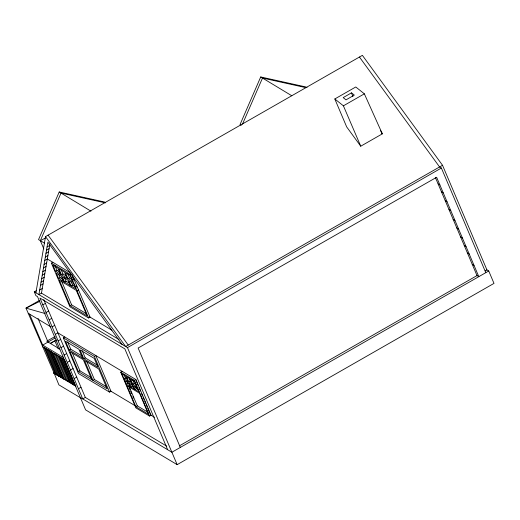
<?xml version="1.0" encoding="UTF-8"?>
<svg xmlns="http://www.w3.org/2000/svg" width="520" height="520" viewBox="0 0 520 520"><rect width="100%" height="100%" fill="white"/><g stroke="black" fill="none" stroke-linecap="round" stroke-linejoin="round"><path stroke-width="0.78" d="M35.913 292.832L45.526 236.613L362.382 55.348L442.52 165.269L486.935 269.906L485.173 270.92M122.005 344.344L47.879 242.151L38.903 294.619L41.477 293.144L49.907 243.861M105.534 202.677L104.331 201.955L59.215 191.978L38.538 239.597L44.505 243.165M43.83 248.892L40.339 240.675L61.016 193.056L105.346 202.858M307.021 87.666L305.825 86.944L260.702 76.966L240.025 124.585L241.228 125.307M242.476 124.176L262.502 78.046L306.039 87.672M47.053 246.974L49.627 245.499M46.508 250.159L49.082 248.69M45.968 253.305L48.542 251.83M45.325 257.062L47.898 255.587M44.746 260.455L47.32 258.98L70.155 272.642M44.057 264.492L46.631 263.022M334.809 98.963L355.765 86.977L364.357 93.834L382.343 133.848L360.744 146.204L346.671 126.9L334.809 98.963L343.408 105.82L360.744 146.204M71.844 274.19L90.07 317.128L88.602 317.967L69.914 306.787L51.383 263.133L52.858 262.294M43.459 267.956L46.033 266.487M351.507 92.846L343.181 97.611L345.995 99.859L354.322 95.095L351.507 92.846L352.892 96.609M42.835 271.635L45.409 270.159M42.237 275.132L44.805 273.663M343.408 105.82L364.357 93.834M41.607 278.785L44.181 277.316M60.457 274.235L57.857 268.112L52.968 265.187L55.562 271.31L57.038 270.465L60.093 272.292M41.035 282.159L43.609 280.683M40.482 285.37L43.056 283.901M66.684 276.237L62.946 274.001L61.477 274.846L58.877 268.73L64.486 272.084L67.08 278.2M486.408 269.594L488.735 270.985L494 283.387L177.151 464.653L85.592 409.864L37.512 296.608L35.893 295.633L34.288 291.856L36.4 290.647M63.498 281.405L61.25 276.101L56.361 273.175L58.611 278.48L60.08 277.641L63.135 279.468M39.689 289.991L42.263 288.522M51.383 263.133L70.07 274.313L71.045 273.754M72.832 279.916L69.524 277.94L68.055 278.779L65.455 272.662L70.09 275.438L72.689 281.554L55.562 271.31M69.732 283.413L65.995 281.177L64.519 282.016L62.27 276.718L67.88 280.072L70.129 285.37M75.218 286.695L72.566 285.11L71.097 285.954L68.848 280.651L73.483 283.426L75.732 288.724L58.611 278.48M42.829 304.876L45.402 303.401M78.552 289.998L77.084 290.836L59.352 280.228L70.168 305.702L87.106 315.842L76.291 290.361M46.066 312.5L48.639 311.025M70.168 305.702L71.636 304.856L86.541 313.781M49.179 319.833L51.753 318.364M52.15 326.833L54.724 325.358M55.341 334.353L57.915 332.878L135.902 379.548L151.053 415.24L149.584 416.078L135.863 407.869L120.718 372.177L122.187 371.339M46.709 341.237L55.114 336.434M29.536 314.093L42.705 345.104L55.061 338.039M39.39 300.463L26 308.12L54.028 372.925L55.289 373.678L44.005 347.094M50.668 343.161L54.834 340.782L58.279 348.901M50.395 343.46L56.706 339.853M63.31 337.831L94.367 356.415L95.836 355.57L110.987 391.261L109.519 392.106L78.462 373.522L63.31 337.831L64.779 336.986M58.123 340.899L60.691 339.424M60.983 347.64L63.557 346.171M82.609 358.046L78.845 349.187L65.507 341.204L69.27 350.064L70.74 349.226L82.745 356.408M64.123 355.043L66.697 353.574M67.243 362.382L69.817 360.913M54.048 372.931L58.877 384.852L80.912 398.034M97.448 365.209L85.241 357.903L83.772 358.748L80.008 349.882L94.25 358.404L98.013 367.263L69.27 350.064M70.493 370.045L73.067 368.57M52.072 352.359L63.544 378.833M91.773 379.652L83.31 359.71L69.973 351.735L78.436 371.67L79.905 370.825L91.247 377.611M63.355 378.937L64.805 379.587M442.52 165.269L125.665 346.541L45.526 236.613M67.288 381.017L56.004 354.432L54.743 353.678L66.027 380.263L67.288 381.017L68.672 380.224M34.288 291.856L127.472 347.62L441.382 168.031L485.797 272.668M74.126 378.599L76.7 377.13M71.039 383.318L59.683 356.779L60.944 357.532L72.3 384.072M75.699 386.139L64.415 359.554M106.62 386.809L94.413 379.509L92.944 380.348L84.481 360.412L98.716 368.934L107.178 388.869L78.436 371.67M78.436 388.759L81.01 387.283M166.751 446.166L85.319 397.443L82.745 398.912L39.936 298.058L124.846 348.868L167.655 449.722M127.94 381.29L125.775 376.207L121.81 373.828L123.968 378.918L125.437 378.079L127.426 379.262M131.521 381.713L130.215 380.933L128.745 381.778L126.588 376.688L129.844 378.638L132.002 383.728M130.162 386.542L128.661 383L124.696 380.627L126.198 384.169L127.666 383.325L129.649 384.514M120.718 372.177L134.433 380.387L135.902 379.548M136.234 384.534L134.225 383.338L132.756 384.176L130.598 379.087L134.609 381.485L136.767 386.575L123.968 378.918M133.744 386.965L132.444 386.185L130.975 387.023L129.474 383.487L132.73 385.437L134.232 388.973M138.457 389.786L136.454 388.583L134.986 389.428L133.484 385.885L137.495 388.284L138.996 391.826L126.198 384.169M135.857 406.725L148.473 414.278L139.542 393.231L126.926 385.684L135.857 406.725L137.332 405.886L147.953 412.243M179.225 445.946L477.016 275.581L478.816 276.659L436.631 177.275L138.131 348.036L180.323 447.428M488.735 270.985L171.886 452.25L80.327 397.469M40.339 240.675L45.318 238.076M39.839 301.308L26 308.12L45.253 313.573M58.916 375.979L47.632 349.394L48.893 350.149L60.177 376.734L53.866 373.035L75.9 386.23M60.177 376.734L53.866 373.035L62.491 378.137L51.207 351.559L49.946 350.805L61.23 377.384L62.491 378.137M441.382 168.031L439.575 166.953L359.437 57.031M260.702 76.966L291.785 95.752M438.087 183.872L439.887 184.951M441.454 191.796L443.255 192.875M445.257 200.772L447.063 201.851M448.955 209.482L450.762 210.561M453.135 219.323L454.935 220.402M456.788 227.929L458.588 229.008M460.623 236.971L462.429 238.05M464.237 245.479L466.037 246.558M467.428 252.993L469.228 254.072M472.219 264.29L474.026 265.369M59.215 191.978L90.974 211.172M89.492 316.784L111.904 330.194M41.477 293.144L119.034 339.56M28.197 313.287L50.96 326.911M59.8 349.076L48.055 342.043L38.025 318.416M42.705 345.104L63.434 357.513M42.295 346.515L64.461 359.781M110.364 390.891L135.258 405.788M150.41 414.85L154.512 417.307M381.401 132.561L382.343 133.848L380.361 130.351M48.1 235.144L128.238 345.066M435.461 177.691L477.016 275.581M127.472 347.62L177.151 464.653M136.078 380.647L138.236 385.736M138.964 387.446L140.465 390.981M141.629 393.841L142.552 396.019M143.169 397.469L144.092 399.646M144.709 401.102L145.633 403.273M146.25 404.729L147.173 406.906M147.791 408.356L149.948 413.433M134.433 380.387L149.584 416.078M132.685 379.697L134.225 383.338M135.551 386.457L136.454 388.583M128.98 378.027L130.215 380.933M131.846 384.768L132.444 386.185M123.897 374.446L125.437 378.079M126.763 381.206L127.666 383.325M129.012 386.295L137.332 405.886M129.129 387.699L130.078 389.928M130.709 391.417L131.651 393.647M132.919 396.617L133.549 398.106M72.43 276.633L73.873 280.033M76.076 285.233L76.921 287.222M70.07 274.313L88.602 317.967M67.795 273.858L69.524 277.94M71.162 281.794L72.566 285.11M61.217 269.925L62.946 274.001M64.305 277.199L65.995 281.177M94.367 356.415L109.519 392.106M55.016 265.707L57.038 270.465M58.675 274.326L60.08 277.641M61.438 280.839L71.636 304.856M82.108 350.519L85.241 357.903M86.892 361.784L94.413 379.509M67.607 341.841L70.74 349.226M72.384 353.106L79.905 370.825M43.764 299.546L85.319 397.443M58.747 355.921L70.031 382.499L68.77 381.745L57.486 355.16M53.333 353.113L64.617 379.697M46.371 348.628L57.655 375.213L56.394 374.452L45.11 347.874M63.343 358.846L62.082 358.091L73.359 384.67L74.627 385.424L63.343 358.846"/></g></svg>
